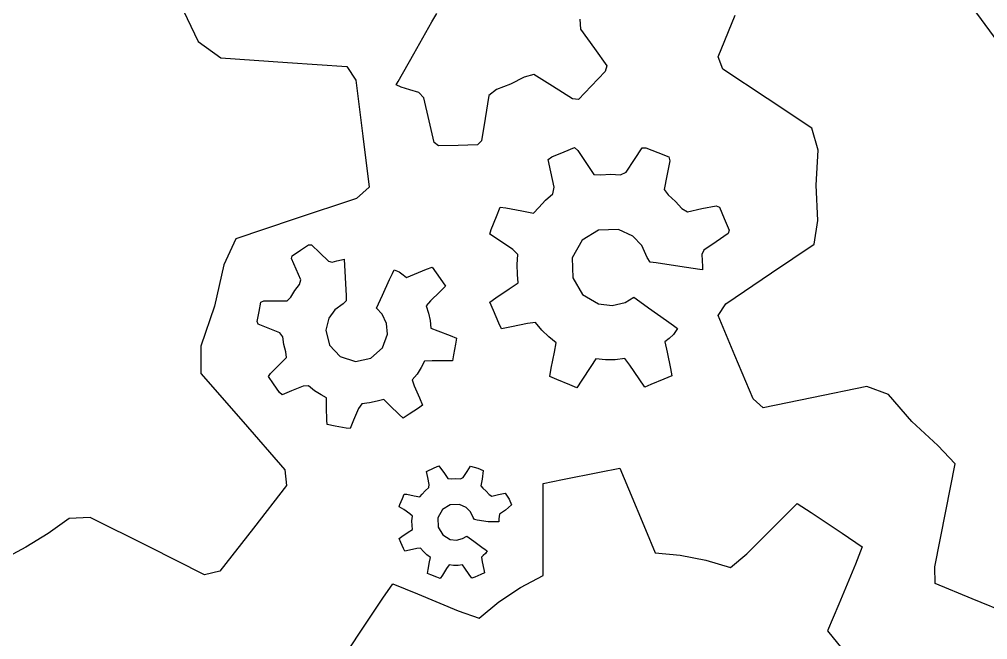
# Model space of a CAD drawing. Header units: metres. Extents: x 523 to 912, y 992 to 1102.
# Drawn here: x 792.36 to 807.15, y 1023.82 to 1033.3 of the extents above; entities that cross this region are included whole.
import ezdxf

# ---------------------------------------------------------------- set-up
doc = ezdxf.new("R2010")
doc.units = ezdxf.units.M

msp = doc.modelspace()

# ---------------------------------------------------------------- linework, layer by layer
at = {"layer": 'COMPONENT1'}
for p, q in [((794.809, 1033.553, 0), (795.092, 1032.965, 0)), ((798.662, 1033.265, 0), (798.736, 1033.395, 0)), ((806.923, 1033.476, 0), (807.697, 1032.423, 0)), ((798.385, 1032.779, 0), (798.662, 1033.265, 0)), ((800.921, 1033.305, 0), (800.931, 1033.154, 0)), ((803.033, 1032.729, 0), (803.294, 1033.366, 0)), ((800.931, 1033.154, 0), (801.144, 1032.857, 0)), ((795.092, 1032.965, 0), (795.436, 1032.717, 0)), ((801.144, 1032.857, 0), (801.333, 1032.592, 0)), ((795.436, 1032.717, 0), (796.455, 1032.646, 0)), ((796.455, 1032.646, 0), (797.363, 1032.582, 0)), ((798.145, 1032.356, 0), (798.385, 1032.779, 0)), ((803.105, 1032.542, 0), (803.033, 1032.729, 0)), ((797.363, 1032.582, 0), (797.498, 1032.375, 0)), ((801.307, 1032.507, 0), (801.095, 1032.283, 0)), ((801.333, 1032.592, 0), (801.307, 1032.507, 0)), ((803.782, 1032.094, 0), (803.105, 1032.542, 0)), ((797.498, 1032.375, 0), (797.606, 1031.52, 0)), ((798.114, 1032.301, 0), (798.145, 1032.356, 0)), ((800.068, 1032.42, 0), (799.861, 1032.315, 0)), ((800.22, 1032.461, 0), (800.068, 1032.42, 0)), ((800.505, 1032.282, 0), (800.22, 1032.461, 0)), ((798.189, 1032.27, 0), (798.114, 1032.301, 0)), ((798.324, 1032.225, 0), (798.189, 1032.27, 0)), ((798.46, 1032.187, 0), (798.324, 1032.225, 0)), ((799.647, 1032.234, 0), (799.532, 1032.138, 0)), ((799.861, 1032.315, 0), (799.647, 1032.234, 0)), ((800.81, 1032.091, 0), (800.505, 1032.282, 0)), ((801.095, 1032.283, 0), (800.902, 1032.077, 0)), ((798.538, 1032.103, 0), (798.46, 1032.187, 0)), ((798.618, 1031.755, 0), (798.538, 1032.103, 0)), ((799.532, 1032.138, 0), (799.474, 1031.791, 0)), ((800.902, 1032.077, 0), (800.81, 1032.091, 0)), ((804.467, 1031.641, 0), (803.782, 1032.094, 0)), ((798.695, 1031.421, 0), (798.618, 1031.755, 0)), ((799.474, 1031.791, 0), (799.417, 1031.448, 0)), ((804.562, 1031.305, 0), (804.467, 1031.641, 0)), ((797.606, 1031.52, 0), (797.704, 1030.738, 0)), ((798.763, 1031.369, 0), (798.695, 1031.421, 0)), ((799.061, 1031.378, 0), (798.763, 1031.369, 0)), ((799.356, 1031.387, 0), (799.061, 1031.378, 0)), ((799.417, 1031.448, 0), (799.356, 1031.387, 0)), ((800.681, 1031.282, 0), (800.837, 1031.347, 0)), ((800.837, 1031.347, 0), (800.888, 1031.298, 0)), ((801.757, 1031.164, 0), (801.872, 1031.339, 0)), ((801.872, 1031.339, 0), (801.929, 1031.343, 0)), ((801.929, 1031.343, 0), (802.113, 1031.269, 0)), ((800.439, 1031.163, 0), (800.492, 1031.201, 0)), ((800.478, 1030.974, 0), (800.439, 1031.163, 0)), ((800.492, 1031.201, 0), (800.681, 1031.282, 0)), ((800.888, 1031.298, 0), (801.022, 1031.1, 0)), ((801.629, 1030.967, 0), (801.757, 1031.164, 0)), ((802.113, 1031.269, 0), (802.281, 1031.201, 0)), ((802.281, 1031.201, 0), (802.294, 1031.142, 0)), ((804.531, 1030.77, 0), (804.562, 1031.305, 0)), ((801.022, 1031.1, 0), (801.135, 1030.933, 0)), ((802.294, 1031.142, 0), (802.25, 1030.915, 0)), ((800.527, 1030.737, 0), (800.478, 1030.974, 0)), ((801.135, 1030.933, 0), (801.242, 1030.929, 0)), ((801.242, 1030.929, 0), (801.39, 1030.936, 0)), ((801.39, 1030.936, 0), (801.54, 1030.926, 0)), ((801.54, 1030.926, 0), (801.629, 1030.967, 0)), ((802.25, 1030.915, 0), (802.21, 1030.702, 0)), ((797.704, 1030.738, 0), (797.511, 1030.565, 0)), ((800.51, 1030.638, 0), (800.527, 1030.737, 0)), ((804.557, 1030.229, 0), (804.531, 1030.77, 0)), ((800.397, 1030.541, 0), (800.51, 1030.638, 0)), ((802.21, 1030.702, 0), (802.27, 1030.621, 0)), ((802.27, 1030.621, 0), (802.38, 1030.521, 0)), ((797.511, 1030.565, 0), (796.557, 1030.248, 0)), ((799.647, 1030.29, 0), (799.705, 1030.433, 0)), ((799.705, 1030.433, 0), (799.792, 1030.423, 0)), ((799.792, 1030.423, 0), (800.033, 1030.377, 0)), ((800.214, 1030.343, 0), (800.294, 1030.431, 0)), ((800.294, 1030.431, 0), (800.397, 1030.541, 0)), ((802.38, 1030.521, 0), (802.479, 1030.411, 0)), ((802.785, 1030.411, 0), (803.004, 1030.456, 0)), ((803.004, 1030.456, 0), (803.054, 1030.434, 0)), ((803.054, 1030.434, 0), (803.128, 1030.259, 0)), ((799.568, 1030.095, 0), (799.647, 1030.29, 0)), ((800.033, 1030.377, 0), (800.214, 1030.343, 0)), ((802.479, 1030.411, 0), (802.563, 1030.364, 0)), ((802.563, 1030.364, 0), (802.785, 1030.411, 0)), ((796.557, 1030.248, 0), (795.663, 1029.951, 0)), ((803.128, 1030.259, 0), (803.203, 1030.082, 0)), ((804.501, 1029.867, 0), (804.557, 1030.229, 0)), ((799.545, 1030.019, 0), (799.568, 1030.095, 0)), ((799.692, 1029.922, 0), (799.545, 1030.019, 0)), ((801.208, 1030.083, 0), (800.954, 1029.929, 0)), ((801.509, 1030.094, 0), (801.208, 1030.083, 0)), ((801.729, 1029.993, 0), (801.509, 1030.094, 0)), ((801.868, 1029.847, 0), (801.729, 1029.993, 0)), ((803.188, 1030.029, 0), (803.005, 1029.905, 0)), ((803.203, 1030.082, 0), (803.188, 1030.029, 0)), ((795.663, 1029.951, 0), (795.482, 1029.551, 0)), ((796.651, 1029.775, 0), (796.778, 1029.859, 0)), ((796.778, 1029.859, 0), (796.822, 1029.856, 0)), ((796.822, 1029.856, 0), (796.948, 1029.734, 0)), ((799.898, 1029.787, 0), (799.692, 1029.922, 0)), ((800.954, 1029.929, 0), (800.805, 1029.657, 0)), ((801.95, 1029.664, 0), (801.868, 1029.847, 0)), ((803.005, 1029.905, 0), (802.815, 1029.777, 0)), ((803.848, 1029.428, 0), (804.501, 1029.867, 0)), ((796.517, 1029.65, 0), (796.526, 1029.692, 0)), ((796.526, 1029.692, 0), (796.651, 1029.775, 0)), ((796.948, 1029.734, 0), (797.08, 1029.607, 0)), ((799.974, 1029.708, 0), (799.898, 1029.787, 0)), ((799.962, 1029.557, 0), (799.974, 1029.708, 0)), ((802.815, 1029.777, 0), (802.783, 1029.71, 0)), ((802.783, 1029.71, 0), (802.792, 1029.62, 0)), ((795.482, 1029.551, 0), (795.339, 1028.92, 0)), ((796.587, 1029.488, 0), (796.517, 1029.65, 0)), ((797.08, 1029.607, 0), (797.137, 1029.592, 0)), ((797.137, 1029.592, 0), (797.206, 1029.613, 0)), ((797.206, 1029.613, 0), (797.278, 1029.629, 0)), ((797.278, 1029.629, 0), (797.319, 1029.637, 0)), ((797.319, 1029.637, 0), (797.334, 1029.359, 0)), ((799.966, 1029.407, 0), (799.962, 1029.557, 0)), ((800.805, 1029.657, 0), (800.812, 1029.356, 0)), ((801.994, 1029.595, 0), (801.95, 1029.664, 0)), ((802.089, 1029.581, 0), (801.994, 1029.595, 0)), ((802.446, 1029.528, 0), (802.089, 1029.581, 0)), ((802.792, 1029.62, 0), (802.796, 1029.529, 0)), ((796.659, 1029.324, 0), (796.587, 1029.488, 0)), ((798.015, 1029.328, 0), (798.057, 1029.421, 0)), ((798.057, 1029.421, 0), (798.084, 1029.478, 0)), ((798.084, 1029.478, 0), (798.163, 1029.445, 0)), ((798.163, 1029.445, 0), (798.223, 1029.401, 0)), ((798.223, 1029.401, 0), (798.274, 1029.36, 0)), ((798.274, 1029.36, 0), (798.394, 1029.409, 0)), ((798.394, 1029.409, 0), (798.58, 1029.486, 0)), ((798.58, 1029.486, 0), (798.663, 1029.519, 0)), ((798.663, 1029.519, 0), (798.724, 1029.432, 0)), ((798.724, 1029.432, 0), (798.821, 1029.293, 0)), ((799.978, 1029.279, 0), (799.966, 1029.407, 0)), ((802.755, 1029.482, 0), (802.446, 1029.528, 0)), ((802.795, 1029.476, 0), (802.755, 1029.482, 0)), ((802.796, 1029.529, 0), (802.795, 1029.476, 0)), ((803.151, 1028.959, 0), (803.848, 1029.428, 0)), ((796.566, 1029.16, 0), (796.636, 1029.252, 0)), ((796.636, 1029.252, 0), (796.659, 1029.324, 0)), ((797.334, 1029.359, 0), (797.349, 1029.077, 0)), ((797.906, 1029.09, 0), (798.015, 1029.328, 0)), ((798.821, 1029.293, 0), (798.866, 1029.227, 0)), ((799.841, 1029.186, 0), (799.978, 1029.279, 0)), ((800.812, 1029.356, 0), (800.963, 1029.1, 0)), ((796.505, 1029.059, 0), (796.566, 1029.16, 0)), ((797.814, 1028.892, 0), (797.906, 1029.09, 0)), ((798.781, 1029.142, 0), (798.639, 1029.001, 0)), ((798.866, 1029.227, 0), (798.781, 1029.142, 0)), ((799.635, 1029.046, 0), (799.841, 1029.186, 0)), ((800.963, 1029.1, 0), (801.208, 1028.954, 0)), ((796.022, 1028.841, 0), (796.048, 1028.981, 0)), ((796.048, 1028.981, 0), (796.092, 1029, 0)), ((796.092, 1029, 0), (796.277, 1029, 0)), ((796.277, 1029, 0), (796.451, 1029.001, 0)), ((796.451, 1029.001, 0), (796.505, 1029.059, 0)), ((797.306, 1028.957, 0), (797.176, 1028.867, 0)), ((797.353, 1029.001, 0), (797.306, 1028.957, 0)), ((797.349, 1029.077, 0), (797.353, 1029.001, 0)), ((798.639, 1029.001, 0), (798.572, 1028.926, 0)), ((799.548, 1028.984, 0), (799.635, 1029.046, 0)), ((799.601, 1028.857, 0), (799.548, 1028.984, 0)), ((801.208, 1028.954, 0), (801.415, 1028.93, 0)), ((801.415, 1028.93, 0), (801.612, 1028.977, 0)), ((801.612, 1028.977, 0), (801.747, 1029.058, 0)), ((801.747, 1029.058, 0), (801.78, 1029.034, 0)), ((801.78, 1029.034, 0), (801.972, 1028.896, 0)), ((803.034, 1028.777, 0), (803.151, 1028.959, 0)), ((795.339, 1028.92, 0), (795.132, 1028.312, 0)), ((795.993, 1028.688, 0), (796.022, 1028.841, 0)), ((797.176, 1028.867, 0), (797.084, 1028.737, 0)), ((797.899, 1028.8, 0), (797.814, 1028.892, 0)), ((797.968, 1028.655, 0), (797.899, 1028.8, 0)), ((798.572, 1028.926, 0), (798.609, 1028.816, 0)), ((798.609, 1028.816, 0), (798.633, 1028.702, 0)), ((799.685, 1028.66, 0), (799.601, 1028.857, 0)), ((801.972, 1028.896, 0), (802.243, 1028.702, 0)), ((796.005, 1028.645, 0), (795.993, 1028.688, 0)), ((797.084, 1028.737, 0), (797.04, 1028.553, 0)), ((797.982, 1028.493, 0), (797.968, 1028.655, 0)), ((798.633, 1028.702, 0), (798.645, 1028.587, 0)), ((799.724, 1028.572, 0), (799.685, 1028.66, 0)), ((800.122, 1028.655, 0), (799.877, 1028.604, 0)), ((800.244, 1028.67, 0), (800.122, 1028.655, 0)), ((800.339, 1028.556, 0), (800.244, 1028.67, 0)), ((802.243, 1028.702, 0), (802.349, 1028.626, 0)), ((803.288, 1028.169, 0), (803.034, 1028.777, 0)), ((796.161, 1028.583, 0), (796.005, 1028.645, 0)), ((796.336, 1028.513, 0), (796.161, 1028.583, 0)), ((796.382, 1028.451, 0), (796.336, 1028.513, 0)), ((797.04, 1028.553, 0), (797.096, 1028.323, 0)), ((798.645, 1028.587, 0), (798.75, 1028.545, 0)), ((798.75, 1028.545, 0), (798.938, 1028.47, 0)), ((799.877, 1028.604, 0), (799.724, 1028.572, 0)), ((800.446, 1028.451, 0), (800.339, 1028.556, 0)), ((802.349, 1028.626, 0), (802.414, 1028.579, 0)), ((802.414, 1028.579, 0), (802.354, 1028.49, 0)), ((796.398, 1028.334, 0), (796.382, 1028.451, 0)), ((797.907, 1028.282, 0), (797.982, 1028.493, 0)), ((798.938, 1028.47, 0), (799.038, 1028.43, 0)), ((799.038, 1028.43, 0), (799.022, 1028.342, 0)), ((800.559, 1028.362, 0), (800.446, 1028.451, 0)), ((800.532, 1028.218, 0), (800.559, 1028.362, 0)), ((802.284, 1028.428, 0), (802.22, 1028.375, 0)), ((802.22, 1028.375, 0), (802.253, 1028.216, 0)), ((802.354, 1028.49, 0), (802.284, 1028.428, 0)), ((795.132, 1028.312, 0), (795.133, 1027.894, 0)), ((796.427, 1028.221, 0), (796.398, 1028.334, 0)), ((796.441, 1028.138, 0), (796.427, 1028.221, 0)), ((797.096, 1028.323, 0), (797.258, 1028.15, 0)), ((797.73, 1028.127, 0), (797.907, 1028.282, 0)), ((799.022, 1028.342, 0), (798.99, 1028.176, 0)), ((800.484, 1027.971, 0), (800.532, 1028.218, 0)), ((802.253, 1028.216, 0), (802.305, 1027.969, 0)), ((796.329, 1028.026, 0), (796.441, 1028.138, 0)), ((797.258, 1028.15, 0), (797.495, 1028.076, 0)), ((797.495, 1028.076, 0), (797.73, 1028.127, 0)), ((798.55, 1028.082, 0), (798.498, 1027.982, 0)), ((798.667, 1028.083, 0), (798.55, 1028.082, 0)), ((798.869, 1028.083, 0), (798.667, 1028.083, 0)), ((798.973, 1028.084, 0), (798.869, 1028.083, 0)), ((798.99, 1028.176, 0), (798.973, 1028.084, 0)), ((801.167, 1028.117, 0), (801.089, 1027.999, 0)), ((801.313, 1028.102, 0), (801.167, 1028.117, 0)), ((801.462, 1028.103, 0), (801.313, 1028.102, 0)), ((801.609, 1028.12, 0), (801.462, 1028.103, 0)), ((801.685, 1028.019, 0), (801.609, 1028.12, 0)), ((803.567, 1027.505, 0), (803.288, 1028.169, 0)), ((796.195, 1027.893, 0), (796.329, 1028.026, 0)), ((798.498, 1027.982, 0), (798.434, 1027.883, 0)), ((800.46, 1027.844, 0), (800.484, 1027.971, 0)), ((801.089, 1027.999, 0), (800.951, 1027.788, 0)), ((801.827, 1027.809, 0), (801.685, 1028.019, 0)), ((802.305, 1027.969, 0), (802.326, 1027.858, 0)), ((795.133, 1027.894, 0), (795.778, 1027.152, 0)), ((796.164, 1027.846, 0), (796.195, 1027.893, 0)), ((796.241, 1027.736, 0), (796.164, 1027.846, 0)), ((798.434, 1027.883, 0), (798.359, 1027.793, 0)), ((798.359, 1027.793, 0), (798.39, 1027.701, 0)), ((800.571, 1027.799, 0), (800.46, 1027.844, 0)), ((800.77, 1027.719, 0), (800.571, 1027.799, 0)), ((800.951, 1027.788, 0), (800.877, 1027.675, 0)), ((801.913, 1027.683, 0), (801.827, 1027.809, 0)), ((802.203, 1027.805, 0), (802.006, 1027.722, 0)), ((802.326, 1027.858, 0), (802.203, 1027.805, 0)), ((796.334, 1027.602, 0), (796.241, 1027.736, 0)), ((796.514, 1027.626, 0), (796.372, 1027.567, 0)), ((796.692, 1027.699, 0), (796.514, 1027.626, 0)), ((796.773, 1027.701, 0), (796.692, 1027.699, 0)), ((796.867, 1027.629, 0), (796.773, 1027.701, 0)), ((796.97, 1027.566, 0), (796.867, 1027.629, 0)), ((798.39, 1027.701, 0), (798.47, 1027.52, 0)), ((800.877, 1027.675, 0), (800.77, 1027.719, 0)), ((802.006, 1027.722, 0), (801.913, 1027.683, 0)), ((805.303, 1027.691, 0), (804.466, 1027.521, 0)), ((805.635, 1027.569, 0), (805.303, 1027.691, 0)), ((796.372, 1027.567, 0), (796.334, 1027.602, 0)), ((797.052, 1027.518, 0), (796.97, 1027.566, 0)), ((797.053, 1027.373, 0), (797.052, 1027.518, 0)), ((797.825, 1027.467, 0), (797.708, 1027.442, 0)), ((797.924, 1027.496, 0), (797.825, 1027.467, 0)), ((798.019, 1027.404, 0), (797.924, 1027.496, 0)), ((798.47, 1027.52, 0), (798.519, 1027.407, 0)), ((803.721, 1027.369, 0), (803.567, 1027.505, 0)), ((804.466, 1027.521, 0), (803.721, 1027.369, 0)), ((805.994, 1027.159, 0), (805.635, 1027.569, 0)), ((797.055, 1027.181, 0), (797.053, 1027.373, 0)), ((797.538, 1027.358, 0), (797.465, 1027.178, 0)), ((797.588, 1027.429, 0), (797.538, 1027.358, 0)), ((797.708, 1027.442, 0), (797.588, 1027.429, 0)), ((798.161, 1027.267, 0), (798.019, 1027.404, 0)), ((798.456, 1027.363, 0), (798.315, 1027.27, 0)), ((798.519, 1027.407, 0), (798.456, 1027.363, 0)), ((797.062, 1027.112, 0), (797.055, 1027.181, 0)), ((797.465, 1027.178, 0), (797.413, 1027.05, 0)), ((798.224, 1027.209, 0), (798.161, 1027.267, 0)), ((798.315, 1027.27, 0), (798.224, 1027.209, 0)), ((795.778, 1027.152, 0), (796.415, 1026.419, 0)), ((797.184, 1027.089, 0), (797.062, 1027.112, 0)), ((797.35, 1027.057, 0), (797.184, 1027.089, 0)), ((797.413, 1027.05, 0), (797.35, 1027.057, 0)), ((806.391, 1026.792, 0), (805.994, 1027.159, 0)), ((806.654, 1026.509, 0), (806.391, 1026.792, 0)), ((798.579, 1026.393, 0), (798.693, 1026.448, 0)), ((798.693, 1026.448, 0), (798.766, 1026.479, 0)), ((798.766, 1026.479, 0), (798.853, 1026.363, 0)), ((799.198, 1026.394, 0), (799.251, 1026.476, 0)), ((799.251, 1026.476, 0), (799.364, 1026.443, 0)), ((799.364, 1026.443, 0), (799.444, 1026.411, 0)), ((801.22, 1026.384, 0), (801.534, 1026.447, 0)), ((801.534, 1026.447, 0), (801.666, 1026.129, 0)), ((806.513, 1025.79, 0), (806.654, 1026.509, 0)), ((796.415, 1026.419, 0), (796.438, 1026.179, 0)), ((798.598, 1026.304, 0), (798.579, 1026.393, 0)), ((798.621, 1026.193, 0), (798.598, 1026.304, 0)), ((798.853, 1026.363, 0), (798.906, 1026.285, 0)), ((798.906, 1026.285, 0), (798.956, 1026.283, 0)), ((798.956, 1026.283, 0), (799.026, 1026.286, 0)), ((799.026, 1026.286, 0), (799.096, 1026.282, 0)), ((799.096, 1026.282, 0), (799.137, 1026.302, 0)), ((799.137, 1026.302, 0), (799.198, 1026.394, 0)), ((799.444, 1026.411, 0), (799.429, 1026.277, 0)), ((800.658, 1026.272, 0), (801.22, 1026.384, 0)), ((796.438, 1026.179, 0), (795.933, 1025.529, 0)), ((798.56, 1026.101, 0), (798.613, 1026.147, 0)), ((798.613, 1026.147, 0), (798.621, 1026.193, 0)), ((799.429, 1026.277, 0), (799.41, 1026.177, 0)), ((799.41, 1026.177, 0), (799.438, 1026.139, 0)), ((799.438, 1026.139, 0), (799.49, 1026.092, 0)), ((800.358, 1026.212, 0), (800.658, 1026.272, 0)), ((800.358, 1025.853, 0), (800.358, 1026.212, 0)), ((798.209, 1025.983, 0), (798.236, 1026.05, 0)), ((798.236, 1026.05, 0), (798.277, 1026.046, 0)), ((798.277, 1026.046, 0), (798.389, 1026.024, 0)), ((798.389, 1026.024, 0), (798.475, 1026.008, 0)), ((798.475, 1026.008, 0), (798.512, 1026.049, 0)), ((798.512, 1026.049, 0), (798.56, 1026.101, 0)), ((799.49, 1026.092, 0), (799.537, 1026.041, 0)), ((799.537, 1026.041, 0), (799.576, 1026.019, 0)), ((799.576, 1026.019, 0), (799.68, 1026.041, 0)), ((799.68, 1026.041, 0), (799.782, 1026.062, 0)), ((799.782, 1026.062, 0), (799.841, 1025.97, 0)), ((801.666, 1026.129, 0), (801.922, 1025.509, 0)), ((798.161, 1025.856, 0), (798.172, 1025.892, 0)), ((798.23, 1025.811, 0), (798.161, 1025.856, 0)), ((798.172, 1025.892, 0), (798.209, 1025.983, 0)), ((798.941, 1025.887, 0), (798.822, 1025.814, 0)), ((799.082, 1025.892, 0), (798.941, 1025.887, 0)), ((799.185, 1025.845, 0), (799.082, 1025.892, 0)), ((799.25, 1025.776, 0), (799.185, 1025.845, 0)), ((799.876, 1025.887, 0), (799.783, 1025.804, 0)), ((799.841, 1025.97, 0), (799.876, 1025.887, 0)), ((800.359, 1025.18, 0), (800.358, 1025.853, 0)), ((803.944, 1025.609, 0), (804.239, 1025.904, 0)), ((804.239, 1025.904, 0), (804.454, 1025.765, 0)), ((793.439, 1025.693, 0), (793.119, 1025.674, 0)), ((794.331, 1025.246, 0), (793.439, 1025.693, 0)), ((798.326, 1025.748, 0), (798.23, 1025.811, 0)), ((798.362, 1025.71, 0), (798.326, 1025.748, 0)), ((798.356, 1025.64, 0), (798.362, 1025.71, 0)), ((798.822, 1025.814, 0), (798.752, 1025.687, 0)), ((799.289, 1025.69, 0), (799.25, 1025.776, 0)), ((799.31, 1025.658, 0), (799.289, 1025.69, 0)), ((799.694, 1025.744, 0), (799.683, 1025.67, 0)), ((799.783, 1025.804, 0), (799.694, 1025.744, 0)), ((804.454, 1025.765, 0), (804.928, 1025.449, 0)), ((806.346, 1024.939, 0), (806.513, 1025.79, 0)), ((793.119, 1025.674, 0), (792.797, 1025.446, 0)), ((798.358, 1025.569, 0), (798.356, 1025.64, 0)), ((798.364, 1025.509, 0), (798.358, 1025.569, 0)), ((798.752, 1025.687, 0), (798.755, 1025.545, 0)), ((798.755, 1025.545, 0), (798.826, 1025.426, 0)), ((799.354, 1025.652, 0), (799.31, 1025.658, 0)), ((799.521, 1025.627, 0), (799.354, 1025.652, 0)), ((799.685, 1025.627, 0), (799.521, 1025.627, 0)), ((799.683, 1025.67, 0), (799.685, 1025.627, 0)), ((803.473, 1025.137, 0), (803.944, 1025.609, 0)), ((792.797, 1025.446, 0), (792.459, 1025.239, 0)), ((795.933, 1025.529, 0), (795.422, 1024.87, 0)), ((798.162, 1025.371, 0), (798.203, 1025.4, 0)), ((798.203, 1025.4, 0), (798.3, 1025.466, 0)), ((798.3, 1025.466, 0), (798.364, 1025.509, 0)), ((798.826, 1025.426, 0), (798.941, 1025.357, 0)), ((799.13, 1025.368, 0), (799.194, 1025.406, 0)), ((799.194, 1025.406, 0), (799.299, 1025.33, 0)), ((801.922, 1025.509, 0), (802.071, 1025.149, 0)), ((804.928, 1025.449, 0), (805.234, 1025.245, 0)), ((795.189, 1024.815, 0), (794.331, 1025.246, 0)), ((798.188, 1025.311, 0), (798.162, 1025.371, 0)), ((798.227, 1025.219, 0), (798.188, 1025.311, 0)), ((798.941, 1025.357, 0), (799.038, 1025.346, 0)), ((799.038, 1025.346, 0), (799.13, 1025.368, 0)), ((799.299, 1025.33, 0), (799.426, 1025.239, 0)), ((805.234, 1025.245, 0), (805.13, 1024.979, 0)), ((792.459, 1025.239, 0), (792.258, 1025.13, 0)), ((798.245, 1025.178, 0), (798.227, 1025.219, 0)), ((798.317, 1025.192, 0), (798.245, 1025.178, 0)), ((798.432, 1025.216, 0), (798.317, 1025.192, 0)), ((798.489, 1025.224, 0), (798.432, 1025.216, 0)), ((798.533, 1025.17, 0), (798.489, 1025.224, 0)), ((798.584, 1025.121, 0), (798.533, 1025.17, 0)), ((798.637, 1025.079, 0), (798.584, 1025.121, 0)), ((799.446, 1025.111, 0), (799.416, 1025.086, 0)), ((799.426, 1025.239, 0), (799.476, 1025.204, 0)), ((799.479, 1025.14, 0), (799.446, 1025.111, 0)), ((799.476, 1025.204, 0), (799.507, 1025.182, 0)), ((799.507, 1025.182, 0), (799.479, 1025.14, 0)), ((800.36, 1024.805, 0), (800.359, 1025.18, 0)), ((802.071, 1025.149, 0), (802.453, 1025.116, 0)), ((802.453, 1025.116, 0), (802.845, 1025.041, 0)), ((803.224, 1024.926, 0), (803.473, 1025.137, 0)), ((798.602, 1024.896, 0), (798.624, 1025.012, 0)), ((798.624, 1025.012, 0), (798.637, 1025.079, 0)), ((798.922, 1024.965, 0), (798.886, 1024.91, 0)), ((798.99, 1024.958, 0), (798.922, 1024.965, 0)), ((799.06, 1024.959, 0), (798.99, 1024.958, 0)), ((799.129, 1024.967, 0), (799.06, 1024.959, 0)), ((799.165, 1024.919, 0), (799.129, 1024.967, 0)), ((799.416, 1025.086, 0), (799.431, 1025.012, 0)), ((799.431, 1025.012, 0), (799.455, 1024.896, 0)), ((802.845, 1025.041, 0), (803.224, 1024.926, 0)), ((805.13, 1024.979, 0), (804.876, 1024.367, 0)), ((795.422, 1024.87, 0), (795.189, 1024.815, 0)), ((798.591, 1024.836, 0), (798.602, 1024.896, 0)), ((798.643, 1024.815, 0), (798.591, 1024.836, 0)), ((798.736, 1024.778, 0), (798.643, 1024.815, 0)), ((798.821, 1024.81, 0), (798.786, 1024.757, 0)), ((798.886, 1024.91, 0), (798.821, 1024.81, 0)), ((799.232, 1024.821, 0), (799.165, 1024.919, 0)), ((799.272, 1024.762, 0), (799.232, 1024.821, 0)), ((799.408, 1024.819, 0), (799.315, 1024.78, 0)), ((799.466, 1024.844, 0), (799.408, 1024.819, 0)), ((799.455, 1024.896, 0), (799.466, 1024.844, 0)), ((800.014, 1024.623, 0), (800.36, 1024.805, 0)), ((806.348, 1024.68, 0), (806.346, 1024.939, 0)), ((797.913, 1024.457, 0), (798.064, 1024.678, 0)), ((798.064, 1024.678, 0), (798.439, 1024.523, 0)), ((798.786, 1024.757, 0), (798.736, 1024.778, 0)), ((799.315, 1024.78, 0), (799.272, 1024.762, 0)), ((806.916, 1024.447, 0), (806.348, 1024.68, 0)), ((798.439, 1024.523, 0), (799.062, 1024.265, 0)), ((799.684, 1024.403, 0), (800.014, 1024.623, 0)), ((797.596, 1023.982, 0), (797.913, 1024.457, 0)), ((799.381, 1024.151, 0), (799.684, 1024.403, 0)), ((804.876, 1024.367, 0), (804.706, 1023.957, 0)), ((807.606, 1024.164, 0), (806.916, 1024.447, 0)), ((799.062, 1024.265, 0), (799.381, 1024.151, 0)), ((797.398, 1023.686, 0), (797.596, 1023.982, 0)), ((804.706, 1023.957, 0), (804.922, 1023.691, 0))]:
    msp.add_line(p, q, dxfattribs=at)

doc.saveas('drawing.dxf')
